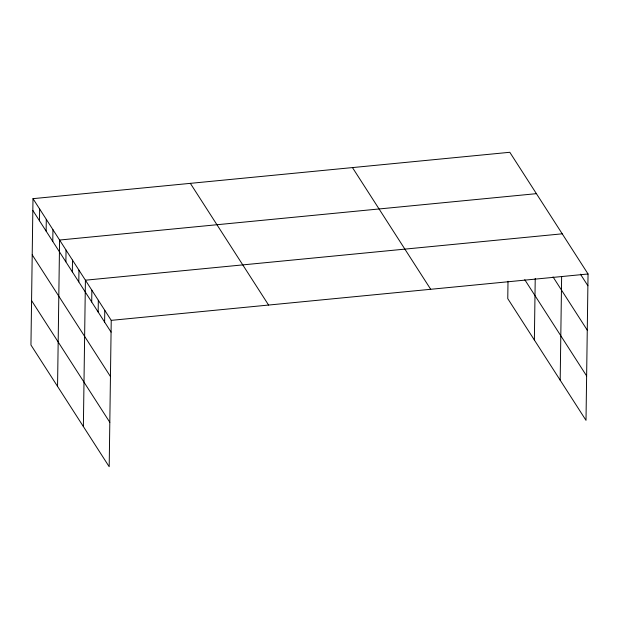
<?xml version="1.0" encoding="UTF-8"?>
<svg xmlns="http://www.w3.org/2000/svg" width="619" height="619" viewBox="0 0 619 619"><rect width="100%" height="100%" fill="white"/><g stroke="black" fill="none" stroke-linecap="round" stroke-linejoin="round"><path stroke-width="0.93" d="M32.993 198.653L30.95 345.015L109.192 466.718L111.234 320.356L32.993 198.653L509.808 152.282L588.05 273.985L586.007 420.347L507.766 298.644L508.006 281.266M39.477 220.766L39.647 208.998M46.131 231.111L46.293 219.343M52.777 241.456L52.948 229.688M57.552 386.395L59.594 240.033L536.41 193.662M65.885 261.845L66.047 250.076M72.338 271.88L72.508 260.112M78.799 281.924L78.961 270.155M83.372 426.561L85.414 280.198L562.23 233.82M91.705 302.002L91.867 290.234M98.158 312.046L98.328 300.277M104.619 322.089L104.781 310.32M534.367 340.024L535.226 278.442M560.187 380.182L561.634 276.492M111.234 320.356L588.05 273.985M580.436 274.171L587.888 285.754M553.007 276.879L587.269 330.167M524.757 279.687L586.626 375.934M352.459 167.579L430.7 289.29M190.343 183.348L268.584 305.051M32.83 210.421L111.072 332.124M32.211 254.842L110.453 376.545M31.569 300.602L109.811 422.305"/></g></svg>
